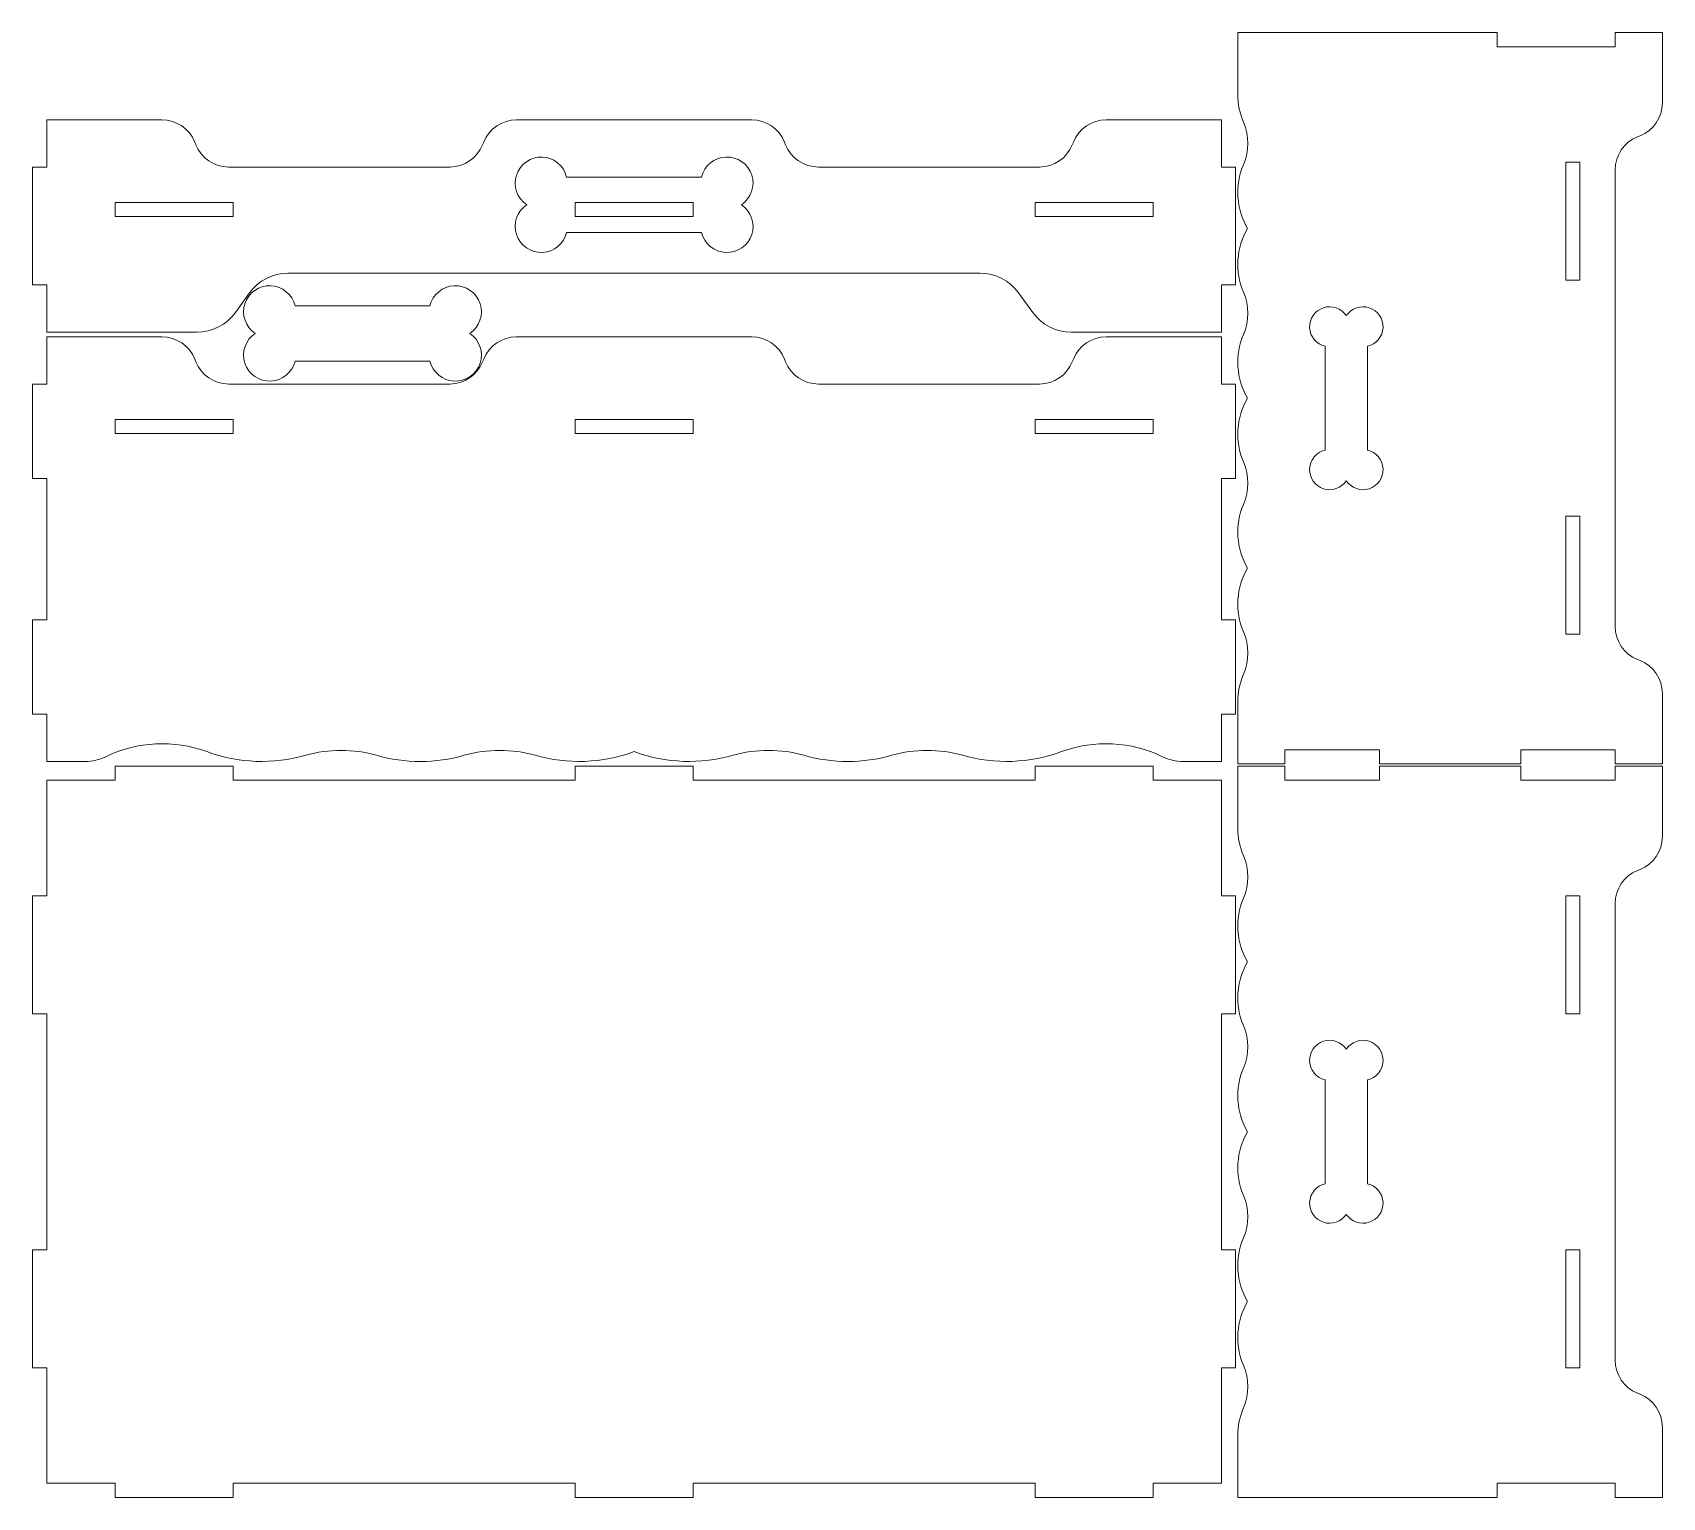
# Model space of a CAD drawing. Header units: millimetres. Extents: x -345 to 345, y -310 to 310.
import ezdxf

# ---------------------------------------------------------------- set-up
doc = ezdxf.new("R2010")
doc.units = ezdxf.units.MM
doc.header["$MEASUREMENT"] = 0
doc.layers.add('Camada 1', color=7, linetype='Continuous')

msp = doc.modelspace()

# ---------------------------------------------------------------- linework, layer by layer
at = {"layer": 'Camada 1', "color": 250, "lineweight": 20}
for points, knots in [([(167.8597, 110.5001), (170.305, 116.2509), (170.305, 122.7492), (167.8597, 128.5), (167.8597, 128.5), (164.1299, 137.2716), (164.7904, 147.2937), (169.6391, 155.5), (169.6391, 155.5), (164.7904, 163.7063), (164.1299, 173.7284), (167.8597, 182.5001), (167.8597, 182.5001), (170.305, 188.2509), (170.305, 194.7492), (167.8597, 200.5), (167.8597, 200.5), (164.1299, 209.2716), (164.7904, 219.2937), (169.6391, 227.5), (169.6391, 227.5), (164.7904, 235.7063), (164.1299, 245.7284), (167.8597, 254.5001), (167.8597, 254.5001), (170.305, 260.2509), (170.305, 266.7492), (167.8597, 272.5), (167.8597, 272.5), (166.2811, 276.2124), (165.4675, 280.2051), (165.4675, 284.2391), (165.4675, 284.2391), (165.4675, 284.2391), (165.4675, 310.5), (165.4675, 310.5), (165.4675, 310.5), (165.4675, 310.5), (275.4675, 310.5), (275.4675, 310.5), (275.4675, 310.5), (275.4675, 310.5), (275.4675, 304.5), (275.4675, 304.5), (275.4675, 304.5), (275.4675, 304.5), (325.4675, 304.5), (325.4675, 304.5), (325.4675, 304.5), (325.4675, 304.5), (325.4675, 310.5), (325.4675, 310.5), (325.4675, 310.5), (325.4675, 310.5), (345.4675, 310.5), (345.4675, 310.5), (345.4675, 310.5), (345.4675, 310.5), (345.4675, 280.6555), (345.4675, 280.6555), (345.4675, 280.6555), (345.4675, 274.5219), (341.7332, 269.0063), (336.0384, 266.7283), (336.0384, 266.7283), (336.0384, 266.7283), (334.8966, 266.2717), (334.8966, 266.2717), (334.8966, 266.2717), (329.2018, 263.9937), (325.4675, 258.4781), (325.4675, 252.3445), (325.4675, 252.3445), (325.4675, 252.3445), (325.4675, 58.6555), (325.4675, 58.6555), (325.4675, 58.6555), (325.4675, 52.5219), (329.2018, 47.0063), (334.8966, 44.7283), (334.8966, 44.7283), (334.8966, 44.7283), (336.0384, 44.2717), (336.0384, 44.2717), (336.0384, 44.2717), (341.7332, 41.9937), (345.4675, 36.4781), (345.4675, 30.3445), (345.4675, 30.3445), (345.4675, 30.3445), (345.4675, 0.5), (345.4675, 0.5), (345.4675, 0.5), (345.4675, 0.5), (325.4675, 0.5), (325.4675, 0.5), (325.4675, 0.5), (325.4675, 0.5), (325.4675, 6.5), (325.4675, 6.5), (325.4675, 6.5), (325.4675, 6.5), (285.4675, 6.5), (285.4675, 6.5), (285.4675, 6.5), (285.4675, 6.5), (285.4675, 0.5), (285.4675, 0.5), (285.4675, 0.5), (285.4675, 0.5), (225.4675, 0.5), (225.4675, 0.5), (225.4675, 0.5), (225.4675, 0.5), (225.4675, 6.5), (225.4675, 6.5), (225.4675, 6.5), (225.4675, 6.5), (185.4675, 6.5), (185.4675, 6.5), (185.4675, 6.5), (185.4675, 6.5), (185.4675, 0.5), (185.4675, 0.5), (185.4675, 0.5), (185.4675, 0.5), (165.4675, 0.5), (165.4675, 0.5), (165.4675, 0.5), (165.4675, 0.5), (165.4675, 26.7609), (165.4675, 26.7609), (165.4675, 26.7609), (165.4675, 30.7949), (166.2811, 34.7876), (167.8597, 38.5001), (167.8597, 38.5001), (170.305, 44.2509), (170.305, 50.7492), (167.8597, 56.5), (167.8597, 56.5), (164.1299, 65.2716), (164.7904, 75.2937), (169.6391, 83.5), (169.6391, 83.5), (164.7904, 91.7063), (164.1299, 101.7284), (167.8597, 110.5001)], [0, 0, 0, 0, 0.02631579, 0.02631579, 0.02631579, 0.02631579, 0.05263158, 0.05263158, 0.05263158, 0.05263158, 0.07894737, 0.07894737, 0.07894737, 0.07894737, 0.10526316, 0.10526316, 0.10526316, 0.10526316, 0.13157895, 0.13157895, 0.13157895, 0.13157895, 0.15789474, 0.15789474, 0.15789474, 0.15789474, 0.18421053, 0.18421053, 0.18421053, 0.18421053, 0.21052632, 0.21052632, 0.21052632, 0.21052632, 0.23684211, 0.23684211, 0.23684211, 0.23684211, 0.26315789, 0.26315789, 0.26315789, 0.26315789, 0.28947368, 0.28947368, 0.28947368, 0.28947368, 0.31578947, 0.31578947, 0.31578947, 0.31578947, 0.34210526, 0.34210526, 0.34210526, 0.34210526, 0.36842105, 0.36842105, 0.36842105, 0.36842105, 0.39473684, 0.39473684, 0.39473684, 0.39473684, 0.42105263, 0.42105263, 0.42105263, 0.42105263, 0.44736842, 0.44736842, 0.44736842, 0.44736842, 0.47368421, 0.47368421, 0.47368421, 0.47368421, 0.5, 0.5, 0.5, 0.5, 0.52631579, 0.52631579, 0.52631579, 0.52631579, 0.55263158, 0.55263158, 0.55263158, 0.55263158, 0.57894737, 0.57894737, 0.57894737, 0.57894737, 0.60526316, 0.60526316, 0.60526316, 0.60526316, 0.63157895, 0.63157895, 0.63157895, 0.63157895, 0.65789474, 0.65789474, 0.65789474, 0.65789474, 0.68421053, 0.68421053, 0.68421053, 0.68421053, 0.71052632, 0.71052632, 0.71052632, 0.71052632, 0.73684211, 0.73684211, 0.73684211, 0.73684211, 0.76315789, 0.76315789, 0.76315789, 0.76315789, 0.78947368, 0.78947368, 0.78947368, 0.78947368, 0.81578947, 0.81578947, 0.81578947, 0.81578947, 0.84210526, 0.84210526, 0.84210526, 0.84210526, 0.86842105, 0.86842105, 0.86842105, 0.86842105, 0.89473684, 0.89473684, 0.89473684, 0.89473684, 0.92105263, 0.92105263, 0.92105263, 0.92105263, 0.94736842, 0.94736842, 0.94736842, 0.94736842, 1, 1, 1, 1]), ([(81.377, 253.5), (81.377, 253.5), (-12.312, 253.5), (-12.312, 253.5), (-12.312, 253.5), (-18.4456, 253.5), (-23.9612, 257.2343), (-26.2392, 262.9291), (-26.2392, 262.9291), (-26.2392, 262.9291), (-26.6958, 264.0709), (-26.6958, 264.0709), (-26.6958, 264.0709), (-28.9738, 269.7657), (-34.4894, 273.5), (-40.623, 273.5), (-40.623, 273.5), (-40.623, 273.5), (-140.312, 273.5), (-140.312, 273.5), (-140.312, 273.5), (-146.4456, 273.5), (-151.9612, 269.7657), (-154.2392, 264.0709), (-154.2392, 264.0709), (-154.2392, 264.0709), (-154.6958, 262.9291), (-154.6958, 262.9291), (-154.6958, 262.9291), (-156.9738, 257.2343), (-162.4894, 253.5), (-168.623, 253.5), (-168.623, 253.5), (-168.623, 253.5), (-262.312, 253.5), (-262.312, 253.5), (-262.312, 253.5), (-268.4456, 253.5), (-273.9612, 257.2343), (-276.2392, 262.9291), (-276.2392, 262.9291), (-276.2392, 262.9291), (-276.6958, 264.0709), (-276.6958, 264.0709), (-276.6958, 264.0709), (-278.9738, 269.7657), (-284.4894, 273.5), (-290.623, 273.5), (-290.623, 273.5), (-290.623, 273.5), (-339.4675, 273.5), (-339.4675, 273.5), (-339.4675, 273.5), (-339.4675, 273.5), (-339.4675, 253.5), (-339.4675, 253.5), (-339.4675, 253.5), (-339.4675, 253.5), (-345.4675, 253.5), (-345.4675, 253.5), (-345.4675, 253.5), (-345.4675, 253.5), (-345.4675, 203.5), (-345.4675, 203.5), (-345.4675, 203.5), (-345.4675, 203.5), (-339.4675, 203.5), (-339.4675, 203.5), (-339.4675, 203.5), (-339.4675, 203.5), (-339.4675, 183.5), (-339.4675, 183.5), (-339.4675, 183.5), (-339.4675, 183.5), (-275.7122, 183.5), (-275.7122, 183.5), (-275.7122, 183.5), (-269.2798, 183.5), (-263.24, 186.5938), (-259.4815, 191.8139), (-259.4815, 191.8139), (-259.4815, 191.8139), (-253.4535, 200.1861), (-253.4535, 200.1861), (-253.4535, 200.1861), (-249.695, 205.4062), (-243.6552, 208.5), (-237.2228, 208.5), (-237.2228, 208.5), (-237.2228, 208.5), (56.2878, 208.5), (56.2878, 208.5), (56.2878, 208.5), (62.7202, 208.5), (68.76, 205.4062), (72.5185, 200.1861), (72.5185, 200.1861), (72.5185, 200.1861), (78.5465, 191.8139), (78.5465, 191.8139), (78.5465, 191.8139), (82.305, 186.5938), (88.3448, 183.5), (94.7772, 183.5), (94.7772, 183.5), (94.7772, 183.5), (158.5325, 183.5), (158.5325, 183.5), (158.5325, 183.5), (158.5325, 183.5), (158.5325, 203.5), (158.5325, 203.5), (158.5325, 203.5), (158.5325, 203.5), (164.5325, 203.5), (164.5325, 203.5), (164.5325, 203.5), (164.5325, 203.5), (164.5325, 253.5), (164.5325, 253.5), (164.5325, 253.5), (164.5325, 253.5), (158.5325, 253.5), (158.5325, 253.5), (158.5325, 253.5), (158.5325, 253.5), (158.5325, 273.5), (158.5325, 273.5), (158.5325, 273.5), (158.5325, 273.5), (109.688, 273.5), (109.688, 273.5), (109.688, 273.5), (103.5545, 273.5), (98.0388, 269.7657), (95.7608, 264.0709), (95.7608, 264.0709), (95.7608, 264.0709), (95.3042, 262.9291), (95.3042, 262.9291), (95.3042, 262.9291), (93.0262, 257.2343), (87.5106, 253.5), (81.377, 253.5)], [0, 0, 0, 0, 0.02702703, 0.02702703, 0.02702703, 0.02702703, 0.05405405, 0.05405405, 0.05405405, 0.05405405, 0.08108108, 0.08108108, 0.08108108, 0.08108108, 0.10810811, 0.10810811, 0.10810811, 0.10810811, 0.13513514, 0.13513514, 0.13513514, 0.13513514, 0.16216216, 0.16216216, 0.16216216, 0.16216216, 0.18918919, 0.18918919, 0.18918919, 0.18918919, 0.21621622, 0.21621622, 0.21621622, 0.21621622, 0.24324324, 0.24324324, 0.24324324, 0.24324324, 0.27027027, 0.27027027, 0.27027027, 0.27027027, 0.2972973, 0.2972973, 0.2972973, 0.2972973, 0.32432432, 0.32432432, 0.32432432, 0.32432432, 0.35135135, 0.35135135, 0.35135135, 0.35135135, 0.37837838, 0.37837838, 0.37837838, 0.37837838, 0.40540541, 0.40540541, 0.40540541, 0.40540541, 0.43243243, 0.43243243, 0.43243243, 0.43243243, 0.45945946, 0.45945946, 0.45945946, 0.45945946, 0.48648649, 0.48648649, 0.48648649, 0.48648649, 0.51351351, 0.51351351, 0.51351351, 0.51351351, 0.54054054, 0.54054054, 0.54054054, 0.54054054, 0.56756757, 0.56756757, 0.56756757, 0.56756757, 0.59459459, 0.59459459, 0.59459459, 0.59459459, 0.62162162, 0.62162162, 0.62162162, 0.62162162, 0.64864865, 0.64864865, 0.64864865, 0.64864865, 0.67567568, 0.67567568, 0.67567568, 0.67567568, 0.7027027, 0.7027027, 0.7027027, 0.7027027, 0.72972973, 0.72972973, 0.72972973, 0.72972973, 0.75675676, 0.75675676, 0.75675676, 0.75675676, 0.78378378, 0.78378378, 0.78378378, 0.78378378, 0.81081081, 0.81081081, 0.81081081, 0.81081081, 0.83783784, 0.83783784, 0.83783784, 0.83783784, 0.86486486, 0.86486486, 0.86486486, 0.86486486, 0.89189189, 0.89189189, 0.89189189, 0.89189189, 0.91891892, 0.91891892, 0.91891892, 0.91891892, 0.94594595, 0.94594595, 0.94594595, 0.94594595, 1, 1, 1, 1]), ([(304.4675, 255.5), (304.4675, 255.5), (304.4675, 205.5), (304.4675, 205.5), (304.4675, 205.5), (304.4675, 205.5), (310.4675, 205.5), (310.4675, 205.5), (310.4675, 205.5), (310.4675, 205.5), (310.4675, 255.5), (310.4675, 255.5), (310.4675, 255.5), (310.4675, 255.5), (304.4675, 255.5), (304.4675, 255.5)], [0, 0, 0, 0, 0.2, 0.2, 0.2, 0.2, 0.4, 0.4, 0.4, 0.4, 0.6, 0.6, 0.6, 0.6, 1, 1, 1, 1]), ([(-260.4675, 238.5), (-260.4675, 238.5), (-260.4675, 232.5), (-260.4675, 232.5), (-260.4675, 232.5), (-260.4675, 232.5), (-310.4675, 232.5), (-310.4675, 232.5), (-310.4675, 232.5), (-310.4675, 232.5), (-310.4675, 238.5), (-310.4675, 238.5), (-310.4675, 238.5), (-310.4675, 238.5), (-260.4675, 238.5), (-260.4675, 238.5)], [0, 0, 0, 0, 0.2, 0.2, 0.2, 0.2, 0.4, 0.4, 0.4, 0.4, 0.6, 0.6, 0.6, 0.6, 1, 1, 1, 1]), ([(-65.4675, 232.5), (-65.4675, 232.5), (-115.4675, 232.5), (-115.4675, 232.5), (-115.4675, 232.5), (-115.4675, 232.5), (-115.4675, 238.5), (-115.4675, 238.5), (-115.4675, 238.5), (-115.4675, 238.5), (-65.4675, 238.5), (-65.4675, 238.5), (-65.4675, 238.5), (-65.4675, 238.5), (-65.4675, 232.5), (-65.4675, 232.5)], [0, 0, 0, 0, 0.2, 0.2, 0.2, 0.2, 0.4, 0.4, 0.4, 0.4, 0.6, 0.6, 0.6, 0.6, 1, 1, 1, 1]), ([(79.5325, 232.5), (79.5325, 232.5), (79.5325, 238.5), (79.5325, 238.5), (79.5325, 238.5), (79.5325, 238.5), (129.5325, 238.5), (129.5325, 238.5), (129.5325, 238.5), (129.5325, 238.5), (129.5325, 232.5), (129.5325, 232.5), (129.5325, 232.5), (129.5325, 232.5), (79.5325, 232.5), (79.5325, 232.5)], [0, 0, 0, 0, 0.2, 0.2, 0.2, 0.2, 0.4, 0.4, 0.4, 0.4, 0.6, 0.6, 0.6, 0.6, 1, 1, 1, 1]), ([(-234.2144, 171.2553), (-234.2144, 171.2553), (-177.0144, 171.2553), (-177.0144, 171.2553), (-177.0144, 171.2553), (-175.8875, 166.4291), (-171.6851, 162.9435), (-166.7337, 162.7282), (-166.7337, 162.7282), (-161.7824, 162.513), (-157.2933, 165.6208), (-155.7519, 170.331), (-155.7519, 170.331), (-154.2104, 175.0412), (-155.9937, 180.2016), (-160.1144, 182.9553), (-160.1144, 182.9553), (-155.9937, 185.7089), (-154.2104, 190.8693), (-155.7519, 195.5796), (-155.7519, 195.5796), (-157.2933, 200.2898), (-161.7823, 203.3976), (-166.7337, 203.1824), (-166.7337, 203.1824), (-171.6851, 202.9671), (-175.8875, 199.4815), (-177.0144, 194.6553), (-177.0144, 194.6553), (-177.0144, 194.6553), (-234.2144, 194.6553), (-234.2144, 194.6553), (-234.2144, 194.6553), (-235.3413, 199.4815), (-239.5437, 202.9671), (-244.4951, 203.1824), (-244.4951, 203.1824), (-249.4465, 203.3976), (-253.9355, 200.2898), (-255.4769, 195.5796), (-255.4769, 195.5796), (-257.0184, 190.8693), (-255.2351, 185.7089), (-251.1144, 182.9553), (-251.1144, 182.9553), (-255.2351, 180.2017), (-257.0183, 175.0413), (-255.4769, 170.3311), (-255.4769, 170.3311), (-253.9355, 165.6208), (-249.4465, 162.513), (-244.4951, 162.7282), (-244.4951, 162.7282), (-239.5438, 162.9435), (-235.3413, 166.429), (-234.2144, 171.2553)], [0, 0, 0, 0, 0.06666667, 0.06666667, 0.06666667, 0.06666667, 0.13333333, 0.13333333, 0.13333333, 0.13333333, 0.2, 0.2, 0.2, 0.2, 0.26666667, 0.26666667, 0.26666667, 0.26666667, 0.33333333, 0.33333333, 0.33333333, 0.33333333, 0.4, 0.4, 0.4, 0.4, 0.46666667, 0.46666667, 0.46666667, 0.46666667, 0.53333333, 0.53333333, 0.53333333, 0.53333333, 0.6, 0.6, 0.6, 0.6, 0.66666667, 0.66666667, 0.66666667, 0.66666667, 0.73333333, 0.73333333, 0.73333333, 0.73333333, 0.8, 0.8, 0.8, 0.8, 0.86666667, 0.86666667, 0.86666667, 0.86666667, 1, 1, 1, 1]), ([(227.0268, 125.5918), (226.8612, 129.4005), (224.18, 132.6332), (220.4675, 133.5), (220.4675, 133.5), (220.4675, 133.5), (220.4675, 177.5), (220.4675, 177.5), (220.4675, 177.5), (224.18, 178.3669), (226.8612, 181.5995), (227.0268, 185.4083), (227.0268, 185.4083), (227.1923, 189.217), (224.8017, 192.6701), (221.1784, 193.8558), (221.1784, 193.8558), (217.5552, 195.0415), (213.5857, 193.6698), (211.4675, 190.5), (211.4675, 190.5), (209.3493, 193.6698), (205.3798, 195.0415), (201.7565, 193.8558), (201.7565, 193.8558), (198.1333, 192.6701), (195.7427, 189.217), (195.9082, 185.4082), (195.9082, 185.4082), (196.0738, 181.5995), (198.755, 178.3668), (202.4675, 177.5), (202.4675, 177.5), (202.4675, 177.5), (202.4675, 133.5), (202.4675, 133.5), (202.4675, 133.5), (198.755, 132.6332), (196.0738, 129.4005), (195.9082, 125.5918), (195.9082, 125.5918), (195.7427, 121.783), (198.1333, 118.3299), (201.7565, 117.1442), (201.7565, 117.1442), (205.3798, 115.9585), (209.3493, 117.3302), (211.4675, 120.5), (211.4675, 120.5), (213.5857, 117.3302), (217.5552, 115.9585), (221.1785, 117.1442), (221.1785, 117.1442), (224.8017, 118.3299), (227.1923, 121.7831), (227.0268, 125.5918)], [0, 0, 0, 0, 0.06666667, 0.06666667, 0.06666667, 0.06666667, 0.13333333, 0.13333333, 0.13333333, 0.13333333, 0.2, 0.2, 0.2, 0.2, 0.26666667, 0.26666667, 0.26666667, 0.26666667, 0.33333333, 0.33333333, 0.33333333, 0.33333333, 0.4, 0.4, 0.4, 0.4, 0.46666667, 0.46666667, 0.46666667, 0.46666667, 0.53333333, 0.53333333, 0.53333333, 0.53333333, 0.6, 0.6, 0.6, 0.6, 0.66666667, 0.66666667, 0.66666667, 0.66666667, 0.73333333, 0.73333333, 0.73333333, 0.73333333, 0.8, 0.8, 0.8, 0.8, 0.86666667, 0.86666667, 0.86666667, 0.86666667, 1, 1, 1, 1]), ([(90.7242, 5.67), (104.6909, 10.8102), (120.1496, 10.033), (133.5304, 3.5181), (133.5304, 3.5181), (136.2579, 2.1901), (139.2518, 1.5), (142.2855, 1.5), (142.2855, 1.5), (142.2855, 1.5), (158.5325, 1.5), (158.5325, 1.5), (158.5325, 1.5), (158.5325, 1.5), (158.5325, 21.5), (158.5325, 21.5), (158.5325, 21.5), (158.5325, 21.5), (164.5325, 21.5), (164.5325, 21.5), (164.5325, 21.5), (164.5325, 21.5), (164.5325, 61.5), (164.5325, 61.5), (164.5325, 61.5), (164.5325, 61.5), (158.5325, 61.5), (158.5325, 61.5), (158.5325, 61.5), (158.5325, 61.5), (158.5325, 121.5), (158.5325, 121.5), (158.5325, 121.5), (158.5325, 121.5), (164.5325, 121.5), (164.5325, 121.5), (164.5325, 121.5), (164.5325, 121.5), (164.5325, 161.5), (164.5325, 161.5), (164.5325, 161.5), (164.5325, 161.5), (158.5325, 161.5), (158.5325, 161.5), (158.5325, 161.5), (158.5325, 161.5), (158.5325, 181.5), (158.5325, 181.5), (158.5325, 181.5), (158.5325, 181.5), (109.688, 181.5), (109.688, 181.5), (109.688, 181.5), (103.5545, 181.5), (98.0388, 177.7657), (95.7608, 172.0709), (95.7608, 172.0709), (95.7608, 172.0709), (95.3042, 170.9291), (95.3042, 170.9291), (95.3042, 170.9291), (93.0262, 165.2343), (87.5106, 161.5), (81.377, 161.5), (81.377, 161.5), (81.377, 161.5), (-12.312, 161.5), (-12.312, 161.5), (-12.312, 161.5), (-18.4456, 161.5), (-23.9612, 165.2343), (-26.2392, 170.9291), (-26.2392, 170.9291), (-26.2392, 170.9291), (-26.6958, 172.0709), (-26.6958, 172.0709), (-26.6958, 172.0709), (-28.9738, 177.7657), (-34.4894, 181.5), (-40.623, 181.5), (-40.623, 181.5), (-40.623, 181.5), (-140.312, 181.5), (-140.312, 181.5), (-140.312, 181.5), (-146.4456, 181.5), (-151.9612, 177.7657), (-154.2392, 172.0709), (-154.2392, 172.0709), (-154.2392, 172.0709), (-154.6958, 170.9291), (-154.6958, 170.9291), (-154.6958, 170.9291), (-156.9738, 165.2343), (-162.4894, 161.5), (-168.623, 161.5), (-168.623, 161.5), (-168.623, 161.5), (-262.312, 161.5), (-262.312, 161.5), (-262.312, 161.5), (-268.4456, 161.5), (-273.9612, 165.2343), (-276.2392, 170.9291), (-276.2392, 170.9291), (-276.2392, 170.9291), (-276.6958, 172.0709), (-276.6958, 172.0709), (-276.6958, 172.0709), (-278.9738, 177.7657), (-284.4894, 181.5), (-290.623, 181.5), (-290.623, 181.5), (-290.623, 181.5), (-339.4675, 181.5), (-339.4675, 181.5), (-339.4675, 181.5), (-339.4675, 181.5), (-339.4675, 161.5), (-339.4675, 161.5), (-339.4675, 161.5), (-339.4675, 161.5), (-345.4675, 161.5), (-345.4675, 161.5), (-345.4675, 161.5), (-345.4675, 161.5), (-345.4675, 121.5), (-345.4675, 121.5), (-345.4675, 121.5), (-345.4675, 121.5), (-339.4675, 121.5), (-339.4675, 121.5), (-339.4675, 121.5), (-339.4675, 121.5), (-339.4675, 61.5), (-339.4675, 61.5), (-339.4675, 61.5), (-339.4675, 61.5), (-345.4675, 61.5), (-345.4675, 61.5), (-345.4675, 61.5), (-345.4675, 61.5), (-345.4675, 21.5), (-345.4675, 21.5), (-345.4675, 21.5), (-345.4675, 21.5), (-339.4675, 21.5), (-339.4675, 21.5), (-339.4675, 21.5), (-339.4675, 21.5), (-339.4675, 1.5), (-339.4675, 1.5), (-339.4675, 1.5), (-339.4675, 1.5), (-323.2205, 1.5), (-323.2205, 1.5), (-323.2205, 1.5), (-320.1868, 1.5), (-317.1929, 2.1901), (-314.4654, 3.5181), (-314.4654, 3.5181), (-301.0846, 10.033), (-285.6259, 10.8102), (-271.6592, 5.67), (-271.6592, 5.67), (-258.1793, 0.709), (-243.4716, 0.1597), (-229.6592, 4.1015), (-229.6592, 4.1015), (-219.8549, 6.8995), (-209.4635, 6.8995), (-199.6592, 4.1015), (-199.6592, 4.1015), (-187.5046, 0.6328), (-174.6221, 0.6328), (-162.4675, 4.1015), (-162.4675, 4.1015), (-152.6632, 6.8995), (-142.2718, 6.8995), (-132.4675, 4.1015), (-132.4675, 4.1015), (-118.6551, 0.1597), (-103.9474, 0.709), (-90.4675, 5.67), (-90.4675, 5.67), (-76.9876, 0.709), (-62.2799, 0.1597), (-48.4675, 4.1015), (-48.4675, 4.1015), (-38.6632, 6.8995), (-28.2718, 6.8995), (-18.4675, 4.1015), (-18.4675, 4.1015), (-6.3129, 0.6328), (6.5696, 0.6328), (18.7242, 4.1015), (18.7242, 4.1015), (28.5285, 6.8995), (38.9199, 6.8995), (48.7242, 4.1015), (48.7242, 4.1015), (62.5366, 0.1597), (77.2443, 0.709), (90.7242, 5.67)], [0, 0, 0, 0, 0.01923077, 0.01923077, 0.01923077, 0.01923077, 0.03846154, 0.03846154, 0.03846154, 0.03846154, 0.05769231, 0.05769231, 0.05769231, 0.05769231, 0.07692308, 0.07692308, 0.07692308, 0.07692308, 0.09615385, 0.09615385, 0.09615385, 0.09615385, 0.11538462, 0.11538462, 0.11538462, 0.11538462, 0.13461538, 0.13461538, 0.13461538, 0.13461538, 0.15384615, 0.15384615, 0.15384615, 0.15384615, 0.17307692, 0.17307692, 0.17307692, 0.17307692, 0.19230769, 0.19230769, 0.19230769, 0.19230769, 0.21153846, 0.21153846, 0.21153846, 0.21153846, 0.23076923, 0.23076923, 0.23076923, 0.23076923, 0.25, 0.25, 0.25, 0.25, 0.26923077, 0.26923077, 0.26923077, 0.26923077, 0.28846154, 0.28846154, 0.28846154, 0.28846154, 0.30769231, 0.30769231, 0.30769231, 0.30769231, 0.32692308, 0.32692308, 0.32692308, 0.32692308, 0.34615385, 0.34615385, 0.34615385, 0.34615385, 0.36538462, 0.36538462, 0.36538462, 0.36538462, 0.38461538, 0.38461538, 0.38461538, 0.38461538, 0.40384615, 0.40384615, 0.40384615, 0.40384615, 0.42307692, 0.42307692, 0.42307692, 0.42307692, 0.44230769, 0.44230769, 0.44230769, 0.44230769, 0.46153846, 0.46153846, 0.46153846, 0.46153846, 0.48076923, 0.48076923, 0.48076923, 0.48076923, 0.5, 0.5, 0.5, 0.5, 0.51923077, 0.51923077, 0.51923077, 0.51923077, 0.53846154, 0.53846154, 0.53846154, 0.53846154, 0.55769231, 0.55769231, 0.55769231, 0.55769231, 0.57692308, 0.57692308, 0.57692308, 0.57692308, 0.59615385, 0.59615385, 0.59615385, 0.59615385, 0.61538462, 0.61538462, 0.61538462, 0.61538462, 0.63461538, 0.63461538, 0.63461538, 0.63461538, 0.65384615, 0.65384615, 0.65384615, 0.65384615, 0.67307692, 0.67307692, 0.67307692, 0.67307692, 0.69230769, 0.69230769, 0.69230769, 0.69230769, 0.71153846, 0.71153846, 0.71153846, 0.71153846, 0.73076923, 0.73076923, 0.73076923, 0.73076923, 0.75, 0.75, 0.75, 0.75, 0.76923077, 0.76923077, 0.76923077, 0.76923077, 0.78846154, 0.78846154, 0.78846154, 0.78846154, 0.80769231, 0.80769231, 0.80769231, 0.80769231, 0.82692308, 0.82692308, 0.82692308, 0.82692308, 0.84615385, 0.84615385, 0.84615385, 0.84615385, 0.86538462, 0.86538462, 0.86538462, 0.86538462, 0.88461538, 0.88461538, 0.88461538, 0.88461538, 0.90384615, 0.90384615, 0.90384615, 0.90384615, 0.92307692, 0.92307692, 0.92307692, 0.92307692, 0.94230769, 0.94230769, 0.94230769, 0.94230769, 0.96153846, 0.96153846, 0.96153846, 0.96153846, 1, 1, 1, 1]), ([(-260.4675, 140.5), (-260.4675, 140.5), (-310.4675, 140.5), (-310.4675, 140.5), (-310.4675, 140.5), (-310.4675, 140.5), (-310.4675, 146.5), (-310.4675, 146.5), (-310.4675, 146.5), (-310.4675, 146.5), (-260.4675, 146.5), (-260.4675, 146.5), (-260.4675, 146.5), (-260.4675, 146.5), (-260.4675, 140.5), (-260.4675, 140.5)], [0, 0, 0, 0, 0.2, 0.2, 0.2, 0.2, 0.4, 0.4, 0.4, 0.4, 0.6, 0.6, 0.6, 0.6, 1, 1, 1, 1]), ([(-65.4675, 140.5), (-65.4675, 140.5), (-115.4675, 140.5), (-115.4675, 140.5), (-115.4675, 140.5), (-115.4675, 140.5), (-115.4675, 146.5), (-115.4675, 146.5), (-115.4675, 146.5), (-115.4675, 146.5), (-65.4675, 146.5), (-65.4675, 146.5), (-65.4675, 146.5), (-65.4675, 146.5), (-65.4675, 140.5), (-65.4675, 140.5)], [0, 0, 0, 0, 0.2, 0.2, 0.2, 0.2, 0.4, 0.4, 0.4, 0.4, 0.6, 0.6, 0.6, 0.6, 1, 1, 1, 1]), ([(129.5325, 140.5), (129.5325, 140.5), (79.5325, 140.5), (79.5325, 140.5), (79.5325, 140.5), (79.5325, 140.5), (79.5325, 146.5), (79.5325, 146.5), (79.5325, 146.5), (79.5325, 146.5), (129.5325, 146.5), (129.5325, 146.5), (129.5325, 146.5), (129.5325, 146.5), (129.5325, 140.5), (129.5325, 140.5)], [0, 0, 0, 0, 0.2, 0.2, 0.2, 0.2, 0.4, 0.4, 0.4, 0.4, 0.6, 0.6, 0.6, 0.6, 1, 1, 1, 1]), ([(304.4675, 105.5), (304.4675, 105.5), (304.4675, 55.5), (304.4675, 55.5), (304.4675, 55.5), (304.4675, 55.5), (310.4675, 55.5), (310.4675, 55.5), (310.4675, 55.5), (310.4675, 55.5), (310.4675, 105.5), (310.4675, 105.5), (310.4675, 105.5), (310.4675, 105.5), (304.4675, 105.5), (304.4675, 105.5)], [0, 0, 0, 0, 0.2, 0.2, 0.2, 0.2, 0.4, 0.4, 0.4, 0.4, 0.6, 0.6, 0.6, 0.6, 1, 1, 1, 1]), ([(158.5325, -205.5), (158.5325, -205.5), (158.5325, -105.5), (158.5325, -105.5), (158.5325, -105.5), (158.5325, -105.5), (164.5325, -105.5), (164.5325, -105.5), (164.5325, -105.5), (164.5325, -105.5), (164.5325, -55.5), (164.5325, -55.5), (164.5325, -55.5), (164.5325, -55.5), (158.5325, -55.5), (158.5325, -55.5), (158.5325, -55.5), (158.5325, -55.5), (158.5325, -6.5), (158.5325, -6.5), (158.5325, -6.5), (158.5325, -6.5), (129.5325, -6.5), (129.5325, -6.5), (129.5325, -6.5), (129.5325, -6.5), (129.5325, -0.5), (129.5325, -0.5), (129.5325, -0.5), (129.5325, -0.5), (79.5325, -0.5), (79.5325, -0.5), (79.5325, -0.5), (79.5325, -0.5), (79.5325, -6.5), (79.5325, -6.5), (79.5325, -6.5), (79.5325, -6.5), (-65.4675, -6.5), (-65.4675, -6.5), (-65.4675, -6.5), (-65.4675, -6.5), (-65.4675, -0.5), (-65.4675, -0.5), (-65.4675, -0.5), (-65.4675, -0.5), (-115.4675, -0.5), (-115.4675, -0.5), (-115.4675, -0.5), (-115.4675, -0.5), (-115.4675, -6.5), (-115.4675, -6.5), (-115.4675, -6.5), (-115.4675, -6.5), (-260.4675, -6.5), (-260.4675, -6.5), (-260.4675, -6.5), (-260.4675, -6.5), (-260.4675, -0.5), (-260.4675, -0.5), (-260.4675, -0.5), (-260.4675, -0.5), (-310.4675, -0.5), (-310.4675, -0.5), (-310.4675, -0.5), (-310.4675, -0.5), (-310.4675, -6.5), (-310.4675, -6.5), (-310.4675, -6.5), (-310.4675, -6.5), (-339.4675, -6.5), (-339.4675, -6.5), (-339.4675, -6.5), (-339.4675, -6.5), (-339.4675, -55.5), (-339.4675, -55.5), (-339.4675, -55.5), (-339.4675, -55.5), (-345.4675, -55.5), (-345.4675, -55.5), (-345.4675, -55.5), (-345.4675, -55.5), (-345.4675, -105.5), (-345.4675, -105.5), (-345.4675, -105.5), (-345.4675, -105.5), (-339.4675, -105.5), (-339.4675, -105.5), (-339.4675, -105.5), (-339.4675, -105.5), (-339.4675, -205.5), (-339.4675, -205.5), (-339.4675, -205.5), (-339.4675, -205.5), (-345.4675, -205.5), (-345.4675, -205.5), (-345.4675, -205.5), (-345.4675, -205.5), (-345.4675, -255.5), (-345.4675, -255.5), (-345.4675, -255.5), (-345.4675, -255.5), (-339.4675, -255.5), (-339.4675, -255.5), (-339.4675, -255.5), (-339.4675, -255.5), (-339.4675, -304.5), (-339.4675, -304.5), (-339.4675, -304.5), (-339.4675, -304.5), (-310.4675, -304.5), (-310.4675, -304.5), (-310.4675, -304.5), (-310.4675, -304.5), (-310.4675, -310.5), (-310.4675, -310.5), (-310.4675, -310.5), (-310.4675, -310.5), (-260.4675, -310.5), (-260.4675, -310.5), (-260.4675, -310.5), (-260.4675, -310.5), (-260.4675, -304.5), (-260.4675, -304.5), (-260.4675, -304.5), (-260.4675, -304.5), (-115.4675, -304.5), (-115.4675, -304.5), (-115.4675, -304.5), (-115.4675, -304.5), (-115.4675, -310.5), (-115.4675, -310.5), (-115.4675, -310.5), (-115.4675, -310.5), (-65.4675, -310.5), (-65.4675, -310.5), (-65.4675, -310.5), (-65.4675, -310.5), (-65.4675, -304.5), (-65.4675, -304.5), (-65.4675, -304.5), (-65.4675, -304.5), (79.5325, -304.5), (79.5325, -304.5), (79.5325, -304.5), (79.5325, -304.5), (79.5325, -310.5), (79.5325, -310.5), (79.5325, -310.5), (79.5325, -310.5), (129.5325, -310.5), (129.5325, -310.5), (129.5325, -310.5), (129.5325, -310.5), (129.5325, -304.5), (129.5325, -304.5), (129.5325, -304.5), (129.5325, -304.5), (158.5325, -304.5), (158.5325, -304.5), (158.5325, -304.5), (158.5325, -304.5), (158.5325, -255.5), (158.5325, -255.5), (158.5325, -255.5), (158.5325, -255.5), (164.5325, -255.5), (164.5325, -255.5), (164.5325, -255.5), (164.5325, -255.5), (164.5325, -205.5), (164.5325, -205.5), (164.5325, -205.5), (164.5325, -205.5), (158.5325, -205.5), (158.5325, -205.5)], [0, 0, 0, 0, 0.02222222, 0.02222222, 0.02222222, 0.02222222, 0.04444444, 0.04444444, 0.04444444, 0.04444444, 0.06666667, 0.06666667, 0.06666667, 0.06666667, 0.08888889, 0.08888889, 0.08888889, 0.08888889, 0.11111111, 0.11111111, 0.11111111, 0.11111111, 0.13333333, 0.13333333, 0.13333333, 0.13333333, 0.15555556, 0.15555556, 0.15555556, 0.15555556, 0.17777778, 0.17777778, 0.17777778, 0.17777778, 0.2, 0.2, 0.2, 0.2, 0.22222222, 0.22222222, 0.22222222, 0.22222222, 0.24444444, 0.24444444, 0.24444444, 0.24444444, 0.26666667, 0.26666667, 0.26666667, 0.26666667, 0.28888889, 0.28888889, 0.28888889, 0.28888889, 0.31111111, 0.31111111, 0.31111111, 0.31111111, 0.33333333, 0.33333333, 0.33333333, 0.33333333, 0.35555556, 0.35555556, 0.35555556, 0.35555556, 0.37777778, 0.37777778, 0.37777778, 0.37777778, 0.4, 0.4, 0.4, 0.4, 0.42222222, 0.42222222, 0.42222222, 0.42222222, 0.44444444, 0.44444444, 0.44444444, 0.44444444, 0.46666667, 0.46666667, 0.46666667, 0.46666667, 0.48888889, 0.48888889, 0.48888889, 0.48888889, 0.51111111, 0.51111111, 0.51111111, 0.51111111, 0.53333333, 0.53333333, 0.53333333, 0.53333333, 0.55555556, 0.55555556, 0.55555556, 0.55555556, 0.57777778, 0.57777778, 0.57777778, 0.57777778, 0.6, 0.6, 0.6, 0.6, 0.62222222, 0.62222222, 0.62222222, 0.62222222, 0.64444444, 0.64444444, 0.64444444, 0.64444444, 0.66666667, 0.66666667, 0.66666667, 0.66666667, 0.68888889, 0.68888889, 0.68888889, 0.68888889, 0.71111111, 0.71111111, 0.71111111, 0.71111111, 0.73333333, 0.73333333, 0.73333333, 0.73333333, 0.75555556, 0.75555556, 0.75555556, 0.75555556, 0.77777778, 0.77777778, 0.77777778, 0.77777778, 0.8, 0.8, 0.8, 0.8, 0.82222222, 0.82222222, 0.82222222, 0.82222222, 0.84444444, 0.84444444, 0.84444444, 0.84444444, 0.86666667, 0.86666667, 0.86666667, 0.86666667, 0.88888889, 0.88888889, 0.88888889, 0.88888889, 0.91111111, 0.91111111, 0.91111111, 0.91111111, 0.93333333, 0.93333333, 0.93333333, 0.93333333, 0.95555556, 0.95555556, 0.95555556, 0.95555556, 1, 1, 1, 1]), ([(167.8597, -110.5001), (170.305, -116.2509), (170.305, -122.7492), (167.8597, -128.5), (167.8597, -128.5), (164.1299, -137.2716), (164.7904, -147.2937), (169.6391, -155.5), (169.6391, -155.5), (164.7904, -163.7063), (164.1299, -173.7284), (167.8597, -182.5001), (167.8597, -182.5001), (170.305, -188.2509), (170.305, -194.7492), (167.8597, -200.5), (167.8597, -200.5), (164.1299, -209.2716), (164.7904, -219.2937), (169.6391, -227.5), (169.6391, -227.5), (164.7904, -235.7063), (164.1299, -245.7284), (167.8597, -254.5001), (167.8597, -254.5001), (170.305, -260.2509), (170.305, -266.7492), (167.8597, -272.5), (167.8597, -272.5), (166.2811, -276.2124), (165.4675, -280.2051), (165.4675, -284.2391), (165.4675, -284.2391), (165.4675, -284.2391), (165.4675, -310.5), (165.4675, -310.5), (165.4675, -310.5), (165.4675, -310.5), (275.4675, -310.5), (275.4675, -310.5), (275.4675, -310.5), (275.4675, -310.5), (275.4675, -304.5), (275.4675, -304.5), (275.4675, -304.5), (275.4675, -304.5), (325.4675, -304.5), (325.4675, -304.5), (325.4675, -304.5), (325.4675, -304.5), (325.4675, -310.5), (325.4675, -310.5), (325.4675, -310.5), (325.4675, -310.5), (345.4675, -310.5), (345.4675, -310.5), (345.4675, -310.5), (345.4675, -310.5), (345.4675, -280.6555), (345.4675, -280.6555), (345.4675, -280.6555), (345.4675, -274.5219), (341.7332, -269.0063), (336.0384, -266.7283), (336.0384, -266.7283), (336.0384, -266.7283), (334.8966, -266.2717), (334.8966, -266.2717), (334.8966, -266.2717), (329.2018, -263.9937), (325.4675, -258.4781), (325.4675, -252.3445), (325.4675, -252.3445), (325.4675, -252.3445), (325.4675, -58.6555), (325.4675, -58.6555), (325.4675, -58.6555), (325.4675, -52.5219), (329.2018, -47.0063), (334.8966, -44.7283), (334.8966, -44.7283), (334.8966, -44.7283), (336.0384, -44.2717), (336.0384, -44.2717), (336.0384, -44.2717), (341.7332, -41.9937), (345.4675, -36.4781), (345.4675, -30.3445), (345.4675, -30.3445), (345.4675, -30.3445), (345.4675, -0.5), (345.4675, -0.5), (345.4675, -0.5), (345.4675, -0.5), (325.4675, -0.5), (325.4675, -0.5), (325.4675, -0.5), (325.4675, -0.5), (325.4675, -6.5), (325.4675, -6.5), (325.4675, -6.5), (325.4675, -6.5), (285.4675, -6.5), (285.4675, -6.5), (285.4675, -6.5), (285.4675, -6.5), (285.4675, -0.5), (285.4675, -0.5), (285.4675, -0.5), (285.4675, -0.5), (225.4675, -0.5), (225.4675, -0.5), (225.4675, -0.5), (225.4675, -0.5), (225.4675, -6.5), (225.4675, -6.5), (225.4675, -6.5), (225.4675, -6.5), (185.4675, -6.5), (185.4675, -6.5), (185.4675, -6.5), (185.4675, -6.5), (185.4675, -0.5), (185.4675, -0.5), (185.4675, -0.5), (185.4675, -0.5), (165.4675, -0.5), (165.4675, -0.5), (165.4675, -0.5), (165.4675, -0.5), (165.4675, -26.7609), (165.4675, -26.7609), (165.4675, -26.7609), (165.4675, -30.7949), (166.2811, -34.7876), (167.8597, -38.5001), (167.8597, -38.5001), (170.305, -44.2509), (170.305, -50.7492), (167.8597, -56.5), (167.8597, -56.5), (164.1299, -65.2716), (164.7904, -75.2937), (169.6391, -83.5), (169.6391, -83.5), (164.7904, -91.7063), (164.1299, -101.7284), (167.8597, -110.5001)], [0, 0, 0, 0, 0.02631579, 0.02631579, 0.02631579, 0.02631579, 0.05263158, 0.05263158, 0.05263158, 0.05263158, 0.07894737, 0.07894737, 0.07894737, 0.07894737, 0.10526316, 0.10526316, 0.10526316, 0.10526316, 0.13157895, 0.13157895, 0.13157895, 0.13157895, 0.15789474, 0.15789474, 0.15789474, 0.15789474, 0.18421053, 0.18421053, 0.18421053, 0.18421053, 0.21052632, 0.21052632, 0.21052632, 0.21052632, 0.23684211, 0.23684211, 0.23684211, 0.23684211, 0.26315789, 0.26315789, 0.26315789, 0.26315789, 0.28947368, 0.28947368, 0.28947368, 0.28947368, 0.31578947, 0.31578947, 0.31578947, 0.31578947, 0.34210526, 0.34210526, 0.34210526, 0.34210526, 0.36842105, 0.36842105, 0.36842105, 0.36842105, 0.39473684, 0.39473684, 0.39473684, 0.39473684, 0.42105263, 0.42105263, 0.42105263, 0.42105263, 0.44736842, 0.44736842, 0.44736842, 0.44736842, 0.47368421, 0.47368421, 0.47368421, 0.47368421, 0.5, 0.5, 0.5, 0.5, 0.52631579, 0.52631579, 0.52631579, 0.52631579, 0.55263158, 0.55263158, 0.55263158, 0.55263158, 0.57894737, 0.57894737, 0.57894737, 0.57894737, 0.60526316, 0.60526316, 0.60526316, 0.60526316, 0.63157895, 0.63157895, 0.63157895, 0.63157895, 0.65789474, 0.65789474, 0.65789474, 0.65789474, 0.68421053, 0.68421053, 0.68421053, 0.68421053, 0.71052632, 0.71052632, 0.71052632, 0.71052632, 0.73684211, 0.73684211, 0.73684211, 0.73684211, 0.76315789, 0.76315789, 0.76315789, 0.76315789, 0.78947368, 0.78947368, 0.78947368, 0.78947368, 0.81578947, 0.81578947, 0.81578947, 0.81578947, 0.84210526, 0.84210526, 0.84210526, 0.84210526, 0.86842105, 0.86842105, 0.86842105, 0.86842105, 0.89473684, 0.89473684, 0.89473684, 0.89473684, 0.92105263, 0.92105263, 0.92105263, 0.92105263, 0.94736842, 0.94736842, 0.94736842, 0.94736842, 1, 1, 1, 1]), ([(304.4675, -105.5), (304.4675, -105.5), (304.4675, -55.5), (304.4675, -55.5), (304.4675, -55.5), (304.4675, -55.5), (310.4675, -55.5), (310.4675, -55.5), (310.4675, -55.5), (310.4675, -55.5), (310.4675, -105.5), (310.4675, -105.5), (310.4675, -105.5), (310.4675, -105.5), (304.4675, -105.5), (304.4675, -105.5)], [0, 0, 0, 0, 0.2, 0.2, 0.2, 0.2, 0.4, 0.4, 0.4, 0.4, 0.6, 0.6, 0.6, 0.6, 1, 1, 1, 1]), ([(227.0268, -125.5918), (226.8612, -129.4005), (224.18, -132.6332), (220.4675, -133.5), (220.4675, -133.5), (220.4675, -133.5), (220.4675, -177.5), (220.4675, -177.5), (220.4675, -177.5), (224.18, -178.3669), (226.8612, -181.5995), (227.0268, -185.4083), (227.0268, -185.4083), (227.1923, -189.217), (224.8017, -192.6701), (221.1784, -193.8558), (221.1784, -193.8558), (217.5552, -195.0415), (213.5857, -193.6698), (211.4675, -190.5), (211.4675, -190.5), (209.3493, -193.6698), (205.3798, -195.0415), (201.7565, -193.8558), (201.7565, -193.8558), (198.1333, -192.6701), (195.7427, -189.217), (195.9082, -185.4082), (195.9082, -185.4082), (196.0738, -181.5995), (198.755, -178.3668), (202.4675, -177.5), (202.4675, -177.5), (202.4675, -177.5), (202.4675, -133.5), (202.4675, -133.5), (202.4675, -133.5), (198.755, -132.6332), (196.0738, -129.4005), (195.9082, -125.5918), (195.9082, -125.5918), (195.7427, -121.783), (198.1333, -118.3299), (201.7565, -117.1442), (201.7565, -117.1442), (205.3798, -115.9585), (209.3493, -117.3302), (211.4675, -120.5), (211.4675, -120.5), (213.5857, -117.3302), (217.5552, -115.9585), (221.1785, -117.1442), (221.1785, -117.1442), (224.8017, -118.3299), (227.1923, -121.7831), (227.0268, -125.5918)], [0, 0, 0, 0, 0.06666667, 0.06666667, 0.06666667, 0.06666667, 0.13333333, 0.13333333, 0.13333333, 0.13333333, 0.2, 0.2, 0.2, 0.2, 0.26666667, 0.26666667, 0.26666667, 0.26666667, 0.33333333, 0.33333333, 0.33333333, 0.33333333, 0.4, 0.4, 0.4, 0.4, 0.46666667, 0.46666667, 0.46666667, 0.46666667, 0.53333333, 0.53333333, 0.53333333, 0.53333333, 0.6, 0.6, 0.6, 0.6, 0.66666667, 0.66666667, 0.66666667, 0.66666667, 0.73333333, 0.73333333, 0.73333333, 0.73333333, 0.8, 0.8, 0.8, 0.8, 0.86666667, 0.86666667, 0.86666667, 0.86666667, 1, 1, 1, 1]), ([(304.4675, -255.5), (304.4675, -255.5), (304.4675, -205.5), (304.4675, -205.5), (304.4675, -205.5), (304.4675, -205.5), (310.4675, -205.5), (310.4675, -205.5), (310.4675, -205.5), (310.4675, -205.5), (310.4675, -255.5), (310.4675, -255.5), (310.4675, -255.5), (310.4675, -255.5), (304.4675, -255.5), (304.4675, -255.5)], [0, 0, 0, 0, 0.2, 0.2, 0.2, 0.2, 0.4, 0.4, 0.4, 0.4, 0.6, 0.6, 0.6, 0.6, 1, 1, 1, 1])]:
    msp.add_open_spline(points, degree=3, knots=knots, dxfattribs=at)
at = {"layer": 'Camada 1', "color": 240, "lineweight": 20}
msp.add_open_spline([(-119.0675, 225.8), (-119.0675, 225.8), (-61.8675, 225.8), (-61.8675, 225.8), (-61.8675, 225.8), (-60.7406, 220.9738), (-56.5382, 217.4882), (-51.5868, 217.2729), (-51.5868, 217.2729), (-46.6355, 217.0577), (-42.1464, 220.1655), (-40.605, 224.8757), (-40.605, 224.8757), (-39.0635, 229.5859), (-40.8468, 234.7463), (-44.9675, 237.5), (-44.9675, 237.5), (-40.8468, 240.2536), (-39.0635, 245.414), (-40.605, 250.1243), (-40.605, 250.1243), (-42.1464, 254.8345), (-46.6354, 257.9423), (-51.5868, 257.7271), (-51.5868, 257.7271), (-56.5382, 257.5118), (-60.7406, 254.0262), (-61.8675, 249.2), (-61.8675, 249.2), (-61.8675, 249.2), (-119.0675, 249.2), (-119.0675, 249.2), (-119.0675, 249.2), (-120.1944, 254.0262), (-124.3968, 257.5118), (-129.3482, 257.7271), (-129.3482, 257.7271), (-134.2996, 257.9423), (-138.7886, 254.8345), (-140.33, 250.1243), (-140.33, 250.1243), (-141.8715, 245.414), (-140.0882, 240.2536), (-135.9675, 237.5), (-135.9675, 237.5), (-140.0882, 234.7464), (-141.8714, 229.586), (-140.33, 224.8758), (-140.33, 224.8758), (-138.7886, 220.1655), (-134.2996, 217.0577), (-129.3482, 217.2729), (-129.3482, 217.2729), (-124.3969, 217.4882), (-120.1944, 220.9737), (-119.0675, 225.8)], degree=3, knots=[0, 0, 0, 0, 0.06666667, 0.06666667, 0.06666667, 0.06666667, 0.13333333, 0.13333333, 0.13333333, 0.13333333, 0.2, 0.2, 0.2, 0.2, 0.26666667, 0.26666667, 0.26666667, 0.26666667, 0.33333333, 0.33333333, 0.33333333, 0.33333333, 0.4, 0.4, 0.4, 0.4, 0.46666667, 0.46666667, 0.46666667, 0.46666667, 0.53333333, 0.53333333, 0.53333333, 0.53333333, 0.6, 0.6, 0.6, 0.6, 0.66666667, 0.66666667, 0.66666667, 0.66666667, 0.73333333, 0.73333333, 0.73333333, 0.73333333, 0.8, 0.8, 0.8, 0.8, 0.86666667, 0.86666667, 0.86666667, 0.86666667, 1, 1, 1, 1], dxfattribs=at)

doc.saveas('drawing.dxf')
